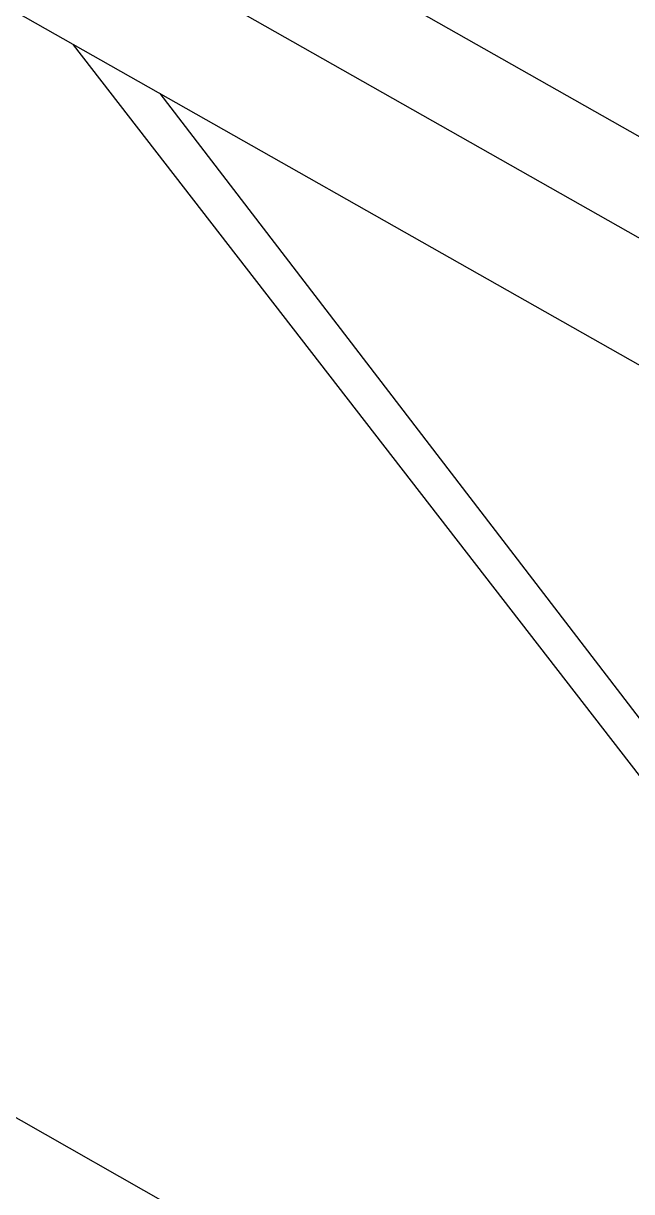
# Model space of a CAD drawing. Header units: metres. Extents: x 324293 to 653279, y 3585589 to 7191434.
# Drawn here: x 334453.119 to 334454.469, y 3600591.248 to 3600593.841 of the extents above; entities that cross this region are included whole.
import ezdxf

# ---------------------------------------------------------------- set-up
doc = ezdxf.new("R2010")
doc.units = ezdxf.units.M
doc.layers.add('Tir bargh', color=10, linetype='Continuous')
doc.layers.add('V-NODE', color=1, linetype='Continuous')

# ---------------------------------------------------------------- blocks, each defined once
blk = doc.blocks.new('E')
at = {"layer": 'Tir bargh'}
for p, q in [((0.96012, 5.01545), (-1.09158, 6.20022)), ((-1.14733, 6.16068), (0.89619, 4.97958)), ((-1.15271, 6.07232), (0.89619, 4.89025)), ((-0.0716, 5.14123), (-0.48896, 5.68938)), ((-0.42821, 5.65433), (-0.07139, 5.18138)), ((0.75028, 4.18476), (-0.89308, 5.13588))]:
    blk.add_line(p, q, dxfattribs=at)
blk = doc.blocks.new('*U84', base_point=(334452.901, 3600578.585))
at = {"layer": 'V-NODE', "lineweight": -2, "xscale": 3.131461794368422, "yscale": 3.131461794368422, "zscale": 3.131461794368422}
blk.add_blockref('E', (334452.901, 3600578.585), dxfattribs=at)

msp = doc.modelspace()

# ---------------------------------------------------------------- block references
at = {"layer": 'V-NODE', "color": 3, "rotation": 0.4498703063302869}
msp.add_blockref('*U84', (334454.90168, 3600575.99013, 1313.25213), dxfattribs=at)

doc.saveas('drawing.dxf')
